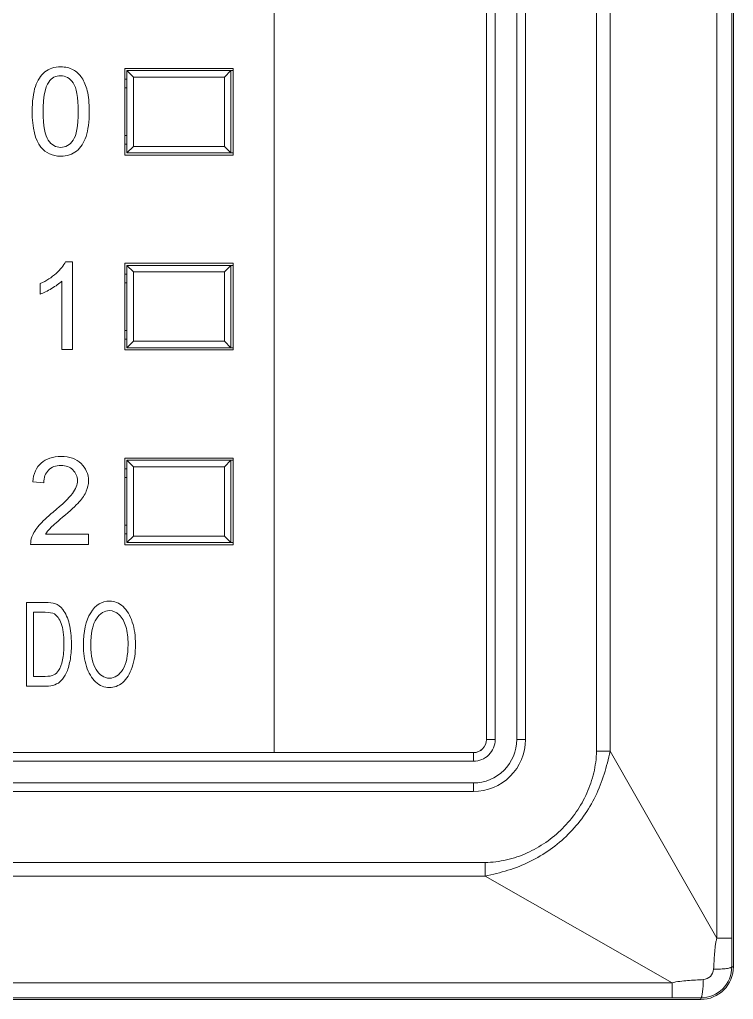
# Model space of a CAD drawing. Header units: millimetres. Extents: x 33157 to 59611, y -29750 to 1750.
# Drawn here: x 53548.24 to 53564.72, y -4016.95 to -3994.32 of the extents above; entities that cross this region are included whole.
import ezdxf

# ---------------------------------------------------------------- set-up
doc = ezdxf.new("R2010")
doc.units = ezdxf.units.MM
doc.layers.get('0').update_dxf_attribs({"lineweight": 18})

msp = doc.modelspace()

# ---------------------------------------------------------------- linework, layer by layer
at = {"lineweight": 9}
for p, q in [((53564.72, -3917.698), (53564.72, -4016.198)), ((53564.34, -3918.362), (53564.34, -4015.533)), ((53564.682, -3918.362), (53564.682, -4015.533)), ((53561.558, -3922.678), (53561.558, -4011.217)), ((53561.874, -3922.678), (53561.874, -4011.217)), ((53559.02, -3922.948), (53559.02, -4010.948)), ((53559.22, -3922.948), (53559.22, -4010.948)), ((53559.72, -3922.948), (53559.72, -4010.948)), ((53559.92, -3922.948), (53559.92, -4010.948)), ((53550.67, -3995.448), (53550.67, -3997.448)), ((53550.72, -3995.498), (53550.72, -3997.398)), ((53553.12, -3995.498), (53553.12, -3997.398)), ((53553.17, -3995.448), (53553.17, -3997.448)), ((53550.87, -3995.648), (53550.87, -3997.248)), ((53552.97, -3995.648), (53552.97, -3997.248)), ((53550.67, -3999.948), (53550.67, -4001.948)), ((53550.72, -3999.998), (53550.72, -4001.898)), ((53553.12, -3999.998), (53553.12, -4001.898)), ((53553.17, -3999.948), (53553.17, -4001.948)), ((53550.87, -4000.148), (53550.87, -4001.748)), ((53552.97, -4000.148), (53552.97, -4001.748)), ((53550.67, -4004.448), (53550.67, -4006.448)), ((53550.72, -4004.498), (53550.72, -4006.398)), ((53553.12, -4004.498), (53553.12, -4006.398)), ((53553.17, -4004.448), (53553.17, -4006.448)), ((53550.87, -4004.648), (53550.87, -4006.248)), ((53552.97, -4004.648), (53552.97, -4006.248)), ((53559.22, -4010.948), (53559.22, -4010.948)), ((53559.92, -4010.948), (53559.92, -4010.948)), ((53558.72, -4011.248), (53558.72, -4011.248)), ((53558.72, -4011.248), (53558.72, -4011.248)), ((53558.72, -4011.248), (53558.72, -4011.448)), ((53558.72, -4011.248), (53558.72, -4011.248)), ((53561.874, -4011.217), (53561.874, -4011.217)), ((53558.72, -4011.448), (53558.72, -4011.448)), ((53558.72, -4011.948), (53558.72, -4011.948)), ((53558.72, -4011.948), (53558.72, -4011.948)), ((53558.72, -4011.948), (53558.72, -4012.148)), ((53558.72, -4012.148), (53558.72, -4012.148)), ((53558.989, -4013.785), (53558.989, -4013.785)), ((53558.989, -4013.785), (53558.989, -4013.785)), ((53558.989, -4013.785), (53558.989, -4014.102)), ((53558.989, -4014.102), (53558.989, -4014.102)), ((53564.682, -4015.533), (53564.682, -4015.533)), ((53564.72, -4016.198), (53564.72, -4016.198)), ((53563.306, -4016.568), (53563.306, -4016.568)), ((53563.306, -4016.568), (53563.306, -4016.568)), ((53563.306, -4016.568), (53563.306, -4016.91)), ((53563.306, -4016.91), (53563.306, -4016.91)), ((53563.97, -4016.911), (53563.97, -4016.911)), ((53563.97, -4016.911), (53563.97, -4016.948)), ((53563.97, -4016.948), (53563.97, -4016.948))]:
    msp.add_line(p, q, dxfattribs=at)
for points, knots in [([(53559.02, -3989.049), (53559.02, -3989.049), (53559.02, -4010.948), (53559.02, -4010.948), (53559.02, -4011.113), (53558.885, -4011.248), (53558.72, -4011.248), (53558.72, -4011.248), (53554.13, -4011.248), (53554.13, -4011.248), (53554.13, -4011.248), (53554.12, -4011.248), (53554.12, -4011.248), (53554.12, -4011.248), (53554.12, -3991.878), (53554.12, -3991.878), (53554.12, -3991.878), (53554.171, -3991.848), (53554.171, -3991.848), (53554.171, -3991.848), (53559.02, -3989.049), (53559.02, -3989.049)], [0, 0, 0, 0, 145296.252171, 145296.252171, 145296.252171, 290592.504342, 290592.504342, 290592.504342, 435888.756513, 435888.756513, 435888.756513, 581185.008684, 581185.008684, 581185.008684, 726481.260855, 726481.260855, 726481.260855, 871777.513025, 871777.513025, 871777.513025, 1017073.765196, 1017073.765196, 1017073.765196, 1017073.765196]), ([(53548.535, -3996.443), (53548.535, -3996.205), (53548.56, -3996.012), (53548.609, -3995.866), (53548.658, -3995.72), (53548.731, -3995.608), (53548.828, -3995.529), (53548.924, -3995.45), (53549.046, -3995.411), (53549.193, -3995.411), (53549.301, -3995.411), (53549.396, -3995.433), (53549.479, -3995.477), (53549.56, -3995.521), (53549.628, -3995.584), (53549.681, -3995.666), (53549.734, -3995.748), (53549.775, -3995.848), (53549.805, -3995.966), (53549.836, -3996.084), (53549.851, -3996.243), (53549.851, -3996.443), (53549.851, -3996.68), (53549.826, -3996.872), (53549.778, -3997.018), (53549.729, -3997.164), (53549.656, -3997.277), (53549.559, -3997.356), (53549.463, -3997.435), (53549.341, -3997.474), (53549.193, -3997.474), (53548.999, -3997.474), (53548.846, -3997.405), (53548.735, -3997.267), (53548.602, -3997.097), (53548.535, -3996.823), (53548.535, -3996.443)], [0, 0, 0, 0, 140905.296358, 140905.296358, 140905.296358, 281810.592716, 281810.592716, 281810.592716, 422715.889074, 422715.889074, 422715.889074, 563621.185433, 563621.185433, 563621.185433, 704526.481791, 704526.481791, 704526.481791, 845431.778149, 845431.778149, 845431.778149, 986337.074507, 986337.074507, 986337.074507, 1127242.370865, 1127242.370865, 1127242.370865, 1268147.667223, 1268147.667223, 1268147.667223, 1409052.963581, 1409052.963581, 1409052.963581, 1549958.25994, 1549958.25994, 1549958.25994, 1690863.556298, 1690863.556298, 1690863.556298, 1690863.556298]), ([(53548.789, -3996.444), (53548.789, -3996.777), (53548.828, -3996.998), (53548.906, -3997.107), (53548.983, -3997.217), (53549.079, -3997.271), (53549.193, -3997.271), (53549.307, -3997.271), (53549.403, -3997.216), (53549.48, -3997.107), (53549.558, -3996.997), (53549.597, -3996.776), (53549.597, -3996.444), (53549.597, -3996.112), (53549.558, -3995.891), (53549.48, -3995.782), (53549.403, -3995.672), (53549.306, -3995.617), (53549.19, -3995.617), (53549.076, -3995.617), (53548.985, -3995.666), (53548.917, -3995.762), (53548.832, -3995.885), (53548.789, -3996.113), (53548.789, -3996.444)], [0, 0, 0, 0, 144185.597457, 144185.597457, 144185.597457, 288371.194914, 288371.194914, 288371.194914, 432556.792371, 432556.792371, 432556.792371, 576742.389828, 576742.389828, 576742.389828, 720927.987285, 720927.987285, 720927.987285, 865113.584742, 865113.584742, 865113.584742, 1009299.182199, 1009299.182199, 1009299.182199, 1153484.779656, 1153484.779656, 1153484.779656, 1153484.779656]), ([(53549.467, -4001.941), (53549.467, -4001.941), (53549.218, -4001.941), (53549.218, -4001.941), (53549.218, -4001.941), (53549.218, -4000.359), (53549.218, -4000.359), (53549.159, -4000.417), (53549.08, -4000.473), (53548.983, -4000.53), (53548.886, -4000.587), (53548.799, -4000.63), (53548.722, -4000.658), (53548.722, -4000.658), (53548.722, -4000.418), (53548.722, -4000.418), (53548.861, -4000.354), (53548.982, -4000.275), (53549.086, -4000.181), (53549.19, -4000.089), (53549.264, -3999.999), (53549.307, -3999.911), (53549.307, -3999.911), (53549.467, -3999.911), (53549.467, -3999.911), (53549.467, -3999.911), (53549.467, -4001.941), (53549.467, -4001.941)], [0, 0, 0, 0, 142869.822795, 142869.822795, 142869.822795, 285739.645591, 285739.645591, 285739.645591, 428609.468386, 428609.468386, 428609.468386, 571479.291182, 571479.291182, 571479.291182, 714349.113977, 714349.113977, 714349.113977, 857218.936772, 857218.936772, 857218.936772, 1000088.759568, 1000088.759568, 1000088.759568, 1142958.582363, 1142958.582363, 1142958.582363, 1285828.405159, 1285828.405159, 1285828.405159, 1285828.405159]), ([(53549.837, -4006.203), (53549.837, -4006.203), (53549.837, -4006.441), (53549.837, -4006.441), (53549.837, -4006.441), (53548.499, -4006.441), (53548.499, -4006.441), (53548.497, -4006.381), (53548.507, -4006.323), (53548.528, -4006.268), (53548.562, -4006.177), (53548.617, -4006.087), (53548.693, -4005.999), (53548.769, -4005.911), (53548.877, -4005.81), (53549.018, -4005.695), (53549.236, -4005.514), (53549.385, -4005.372), (53549.463, -4005.267), (53549.541, -4005.161), (53549.58, -4005.061), (53549.58, -4004.967), (53549.58, -4004.869), (53549.544, -4004.786), (53549.474, -4004.719), (53549.403, -4004.651), (53549.311, -4004.617), (53549.198, -4004.617), (53549.078, -4004.617), (53548.982, -4004.653), (53548.91, -4004.725), (53548.838, -4004.796), (53548.802, -4004.894), (53548.801, -4005.021), (53548.801, -4005.021), (53548.547, -4004.996), (53548.547, -4004.996), (53548.564, -4004.806), (53548.63, -4004.661), (53548.744, -4004.561), (53548.858, -4004.461), (53549.011, -4004.411), (53549.203, -4004.411), (53549.397, -4004.411), (53549.551, -4004.465), (53549.664, -4004.573), (53549.777, -4004.68), (53549.834, -4004.814), (53549.834, -4004.973), (53549.834, -4005.054), (53549.817, -4005.133), (53549.784, -4005.211), (53549.751, -4005.29), (53549.696, -4005.372), (53549.619, -4005.459), (53549.542, -4005.545), (53549.415, -4005.664), (53549.237, -4005.814), (53549.088, -4005.94), (53548.992, -4006.024), (53548.949, -4006.069), (53548.907, -4006.114), (53548.872, -4006.158), (53548.845, -4006.203), (53548.845, -4006.203), (53549.837, -4006.203), (53549.837, -4006.203)], [0, 0, 0, 0, 137933.773848, 137933.773848, 137933.773848, 275867.547697, 275867.547697, 275867.547697, 413801.321545, 413801.321545, 413801.321545, 551735.095394, 551735.095394, 551735.095394, 689668.869242, 689668.869242, 689668.869242, 827602.64309, 827602.64309, 827602.64309, 965536.416939, 965536.416939, 965536.416939, 1103470.190787, 1103470.190787, 1103470.190787, 1241403.964636, 1241403.964636, 1241403.964636, 1379337.738484, 1379337.738484, 1379337.738484, 1517271.512332, 1517271.512332, 1517271.512332, 1655205.286181, 1655205.286181, 1655205.286181, 1793139.060029, 1793139.060029, 1793139.060029, 1931072.833878, 1931072.833878, 1931072.833878, 2069006.607726, 2069006.607726, 2069006.607726, 2206940.381574, 2206940.381574, 2206940.381574, 2344874.155423, 2344874.155423, 2344874.155423, 2482807.929271, 2482807.929271, 2482807.929271, 2620741.70312, 2620741.70312, 2620741.70312, 2758675.476968, 2758675.476968, 2758675.476968, 2896609.250816, 2896609.250816, 2896609.250816, 3034543.024665, 3034543.024665, 3034543.024665, 3034543.024665]), ([(53548.401, -4009.715), (53548.401, -4009.715), (53548.401, -4007.78), (53548.401, -4007.78), (53548.401, -4007.78), (53548.834, -4007.78), (53548.834, -4007.78), (53548.932, -4007.78), (53549.007, -4007.789), (53549.058, -4007.808), (53549.13, -4007.833), (53549.192, -4007.88), (53549.243, -4007.946), (53549.309, -4008.033), (53549.359, -4008.143), (53549.392, -4008.277), (53549.425, -4008.411), (53549.441, -4008.565), (53549.441, -4008.737), (53549.441, -4008.884), (53549.43, -4009.014), (53549.408, -4009.128), (53549.386, -4009.241), (53549.357, -4009.336), (53549.322, -4009.41), (53549.287, -4009.484), (53549.249, -4009.543), (53549.207, -4009.585), (53549.166, -4009.628), (53549.116, -4009.66), (53549.057, -4009.682), (53548.998, -4009.705), (53548.931, -4009.715), (53548.855, -4009.715), (53548.855, -4009.715), (53548.401, -4009.715), (53548.401, -4009.715)], [0, 0, 0, 0, 140920.613024, 140920.613024, 140920.613024, 281841.226048, 281841.226048, 281841.226048, 422761.839072, 422761.839072, 422761.839072, 563682.452096, 563682.452096, 563682.452096, 704603.06512, 704603.06512, 704603.06512, 845523.678143, 845523.678143, 845523.678143, 986444.291167, 986444.291167, 986444.291167, 1127364.904191, 1127364.904191, 1127364.904191, 1268285.517215, 1268285.517215, 1268285.517215, 1409206.130239, 1409206.130239, 1409206.130239, 1550126.743263, 1550126.743263, 1550126.743263, 1691047.356287, 1691047.356287, 1691047.356287, 1691047.356287]), ([(53549.716, -4008.773), (53549.716, -4008.453), (53549.773, -4008.201), (53549.885, -4008.02), (53549.997, -4007.838), (53550.142, -4007.748), (53550.319, -4007.748), (53550.435, -4007.748), (53550.54, -4007.791), (53550.633, -4007.876), (53550.726, -4007.961), (53550.797, -4008.08), (53550.846, -4008.233), (53550.895, -4008.385), (53550.92, -4008.558), (53550.92, -4008.751), (53550.92, -4008.947), (53550.894, -4009.123), (53550.843, -4009.277), (53550.791, -4009.432), (53550.718, -4009.549), (53550.624, -4009.628), (53550.529, -4009.708), (53550.427, -4009.748), (53550.318, -4009.748), (53550.2, -4009.748), (53550.094, -4009.704), (53550, -4009.616), (53549.907, -4009.528), (53549.837, -4009.408), (53549.788, -4009.256), (53549.74, -4009.104), (53549.716, -4008.943), (53549.716, -4008.773)], [0, 0, 0, 0, 141335.002961, 141335.002961, 141335.002961, 282670.005923, 282670.005923, 282670.005923, 424005.008884, 424005.008884, 424005.008884, 565340.011845, 565340.011845, 565340.011845, 706675.014807, 706675.014807, 706675.014807, 848010.017768, 848010.017768, 848010.017768, 989345.020729, 989345.020729, 989345.020729, 1130680.023691, 1130680.023691, 1130680.023691, 1272015.026652, 1272015.026652, 1272015.026652, 1413350.029613, 1413350.029613, 1413350.029613, 1554685.032575, 1554685.032575, 1554685.032575, 1554685.032575]), ([(53548.568, -4009.488), (53548.568, -4009.488), (53548.836, -4009.488), (53548.836, -4009.488), (53548.919, -4009.488), (53548.984, -4009.477), (53549.031, -4009.453), (53549.078, -4009.429), (53549.116, -4009.396), (53549.144, -4009.352), (53549.183, -4009.291), (53549.214, -4009.21), (53549.236, -4009.107), (53549.258, -4009.004), (53549.269, -4008.88), (53549.269, -4008.733), (53549.269, -4008.531), (53549.247, -4008.375), (53549.204, -4008.266), (53549.161, -4008.157), (53549.109, -4008.084), (53549.047, -4008.047), (53549.003, -4008.02), (53548.931, -4008.007), (53548.832, -4008.007), (53548.832, -4008.007), (53548.568, -4008.007), (53548.568, -4008.007), (53548.568, -4008.007), (53548.568, -4009.488), (53548.568, -4009.488)], [0, 0, 0, 0, 142235.500089, 142235.500089, 142235.500089, 284471.000179, 284471.000179, 284471.000179, 426706.500268, 426706.500268, 426706.500268, 568942.000358, 568942.000358, 568942.000358, 711177.500447, 711177.500447, 711177.500447, 853413.000536, 853413.000536, 853413.000536, 995648.500626, 995648.500626, 995648.500626, 1137884.000715, 1137884.000715, 1137884.000715, 1280119.500805, 1280119.500805, 1280119.500805, 1422355.000894, 1422355.000894, 1422355.000894, 1422355.000894]), ([(53549.889, -4008.778), (53549.889, -4009.011), (53549.929, -4009.194), (53550.011, -4009.328), (53550.092, -4009.462), (53550.194, -4009.529), (53550.317, -4009.529), (53550.443, -4009.529), (53550.545, -4009.461), (53550.626, -4009.326), (53550.707, -4009.191), (53550.748, -4008.999), (53550.748, -4008.751), (53550.748, -4008.593), (53550.73, -4008.456), (53550.696, -4008.339), (53550.661, -4008.222), (53550.611, -4008.131), (53550.544, -4008.066), (53550.477, -4008.002), (53550.403, -4007.969), (53550.32, -4007.969), (53550.202, -4007.969), (53550.101, -4008.032), (53550.016, -4008.156), (53549.931, -4008.28), (53549.889, -4008.487), (53549.889, -4008.778)], [0, 0, 0, 0, 142884.840071, 142884.840071, 142884.840071, 285769.680141, 285769.680141, 285769.680141, 428654.520212, 428654.520212, 428654.520212, 571539.360282, 571539.360282, 571539.360282, 714424.200353, 714424.200353, 714424.200353, 857309.040424, 857309.040424, 857309.040424, 1000193.880494, 1000193.880494, 1000193.880494, 1143078.720565, 1143078.720565, 1143078.720565, 1285963.560635, 1285963.560635, 1285963.560635, 1285963.560635])]:
    msp.add_open_spline(points, degree=3, knots=knots)
for points in [[(53553.17, -3995.448), (53553.17, -3995.448), (53550.67, -3995.448), (53550.67, -3995.448)], [(53550.72, -3995.498), (53550.72, -3995.498), (53553.17, -3995.498), (53553.17, -3995.498)], [(53550.72, -3995.498), (53550.72, -3995.498), (53550.87, -3995.648), (53550.87, -3995.648)], [(53553.12, -3995.498), (53553.12, -3995.498), (53552.97, -3995.648), (53552.97, -3995.648)], [(53550.72, -3995.698), (53550.72, -3995.698), (53550.67, -3995.698), (53550.67, -3995.698)], [(53552.97, -3995.648), (53552.97, -3995.648), (53550.87, -3995.648), (53550.87, -3995.648)], [(53550.72, -3995.898), (53550.72, -3995.898), (53550.67, -3995.898), (53550.67, -3995.898)], [(53550.67, -3996.998), (53550.67, -3996.998), (53550.72, -3996.998), (53550.72, -3996.998)], [(53550.67, -3997.198), (53550.67, -3997.198), (53550.72, -3997.198), (53550.72, -3997.198)], [(53550.72, -3997.398), (53550.72, -3997.398), (53550.87, -3997.248), (53550.87, -3997.248)], [(53550.87, -3997.248), (53550.87, -3997.248), (53552.97, -3997.248), (53552.97, -3997.248)], [(53553.12, -3997.398), (53553.12, -3997.398), (53552.97, -3997.248), (53552.97, -3997.248)], [(53550.67, -3997.448), (53550.67, -3997.448), (53553.17, -3997.448), (53553.17, -3997.448)], [(53550.72, -3997.398), (53550.72, -3997.398), (53553.17, -3997.398), (53553.17, -3997.398)], [(53553.17, -3999.948), (53553.17, -3999.948), (53550.67, -3999.948), (53550.67, -3999.948)], [(53550.72, -3999.998), (53550.72, -3999.998), (53553.17, -3999.998), (53553.17, -3999.998)], [(53550.72, -3999.998), (53550.72, -3999.998), (53550.87, -4000.148), (53550.87, -4000.148)], [(53553.12, -3999.998), (53553.12, -3999.998), (53552.97, -4000.148), (53552.97, -4000.148)], [(53550.72, -4000.198), (53550.72, -4000.198), (53550.67, -4000.198), (53550.67, -4000.198)], [(53552.97, -4000.148), (53552.97, -4000.148), (53550.87, -4000.148), (53550.87, -4000.148)], [(53550.72, -4000.398), (53550.72, -4000.398), (53550.67, -4000.398), (53550.67, -4000.398)], [(53550.67, -4001.498), (53550.67, -4001.498), (53550.72, -4001.498), (53550.72, -4001.498)], [(53550.67, -4001.698), (53550.67, -4001.698), (53550.72, -4001.698), (53550.72, -4001.698)], [(53550.72, -4001.898), (53550.72, -4001.898), (53550.87, -4001.748), (53550.87, -4001.748)], [(53550.87, -4001.748), (53550.87, -4001.748), (53552.97, -4001.748), (53552.97, -4001.748)], [(53553.12, -4001.898), (53553.12, -4001.898), (53552.97, -4001.748), (53552.97, -4001.748)], [(53550.67, -4001.948), (53550.67, -4001.948), (53553.17, -4001.948), (53553.17, -4001.948)], [(53550.72, -4001.898), (53550.72, -4001.898), (53553.17, -4001.898), (53553.17, -4001.898)], [(53553.17, -4004.448), (53553.17, -4004.448), (53550.67, -4004.448), (53550.67, -4004.448)], [(53550.72, -4004.498), (53550.72, -4004.498), (53553.17, -4004.498), (53553.17, -4004.498)], [(53550.72, -4004.498), (53550.72, -4004.498), (53550.87, -4004.648), (53550.87, -4004.648)], [(53553.12, -4004.498), (53553.12, -4004.498), (53552.97, -4004.648), (53552.97, -4004.648)], [(53550.72, -4004.698), (53550.72, -4004.698), (53550.67, -4004.698), (53550.67, -4004.698)], [(53552.97, -4004.648), (53552.97, -4004.648), (53550.87, -4004.648), (53550.87, -4004.648)], [(53550.72, -4004.898), (53550.72, -4004.898), (53550.67, -4004.898), (53550.67, -4004.898)], [(53550.67, -4005.998), (53550.67, -4005.998), (53550.72, -4005.998), (53550.72, -4005.998)], [(53550.67, -4006.198), (53550.67, -4006.198), (53550.72, -4006.198), (53550.72, -4006.198)], [(53550.72, -4006.398), (53550.72, -4006.398), (53550.87, -4006.248), (53550.87, -4006.248)], [(53550.87, -4006.248), (53550.87, -4006.248), (53552.97, -4006.248), (53552.97, -4006.248)], [(53553.12, -4006.398), (53553.12, -4006.398), (53552.97, -4006.248), (53552.97, -4006.248)], [(53550.67, -4006.448), (53550.67, -4006.448), (53553.17, -4006.448), (53553.17, -4006.448)], [(53550.72, -4006.398), (53550.72, -4006.398), (53553.17, -4006.398), (53553.17, -4006.398)], [(53559.02, -4010.948), (53559.02, -4010.948), (53559.22, -4010.948), (53559.22, -4010.948)], [(53559.92, -4010.948), (53559.92, -4010.948), (53559.72, -4010.948), (53559.72, -4010.948)], [(53536.02, -4011.248), (53536.02, -4011.248), (53558.72, -4011.248), (53558.72, -4011.248)], [(53536.02, -4011.248), (53536.02, -4011.248), (53558.72, -4011.248), (53558.72, -4011.248)], [(53561.558, -4011.217), (53561.558, -4011.217), (53561.874, -4011.217), (53561.874, -4011.217)], [(53564.34, -4015.533), (53564.34, -4015.533), (53561.874, -4011.217), (53561.874, -4011.217)], [(53536.02, -4011.448), (53536.02, -4011.448), (53558.72, -4011.448), (53558.72, -4011.448)], [(53558.72, -4011.948), (53558.72, -4011.948), (53536.02, -4011.948), (53536.02, -4011.948)], [(53558.72, -4012.148), (53558.72, -4012.148), (53536.02, -4012.148), (53536.02, -4012.148)], [(53535.75, -4013.785), (53535.75, -4013.785), (53558.989, -4013.785), (53558.989, -4013.785)], [(53535.75, -4014.102), (53535.75, -4014.102), (53558.989, -4014.102), (53558.989, -4014.102)], [(53563.306, -4016.568), (53563.306, -4016.568), (53558.989, -4014.102), (53558.989, -4014.102)], [(53564.682, -4015.533), (53564.682, -4015.533), (53564.34, -4015.533), (53564.34, -4015.533)], [(53564.682, -4015.533), (53564.682, -4015.755), (53564.682, -4015.976), (53564.683, -4016.198)], [(53564.683, -4016.198), (53564.683, -4016.198), (53564.72, -4016.198), (53564.72, -4016.198)], [(53563.306, -4016.568), (53563.306, -4016.568), (53531.434, -4016.568), (53531.434, -4016.568)], [(53530.77, -4016.948), (53530.77, -4016.948), (53563.97, -4016.948), (53563.97, -4016.948)], [(53563.306, -4016.91), (53563.306, -4016.91), (53531.434, -4016.91), (53531.434, -4016.91)], [(53563.97, -4016.911), (53563.748, -4016.91), (53563.527, -4016.91), (53563.306, -4016.91)]]:
    msp.add_open_spline(points, degree=3, dxfattribs=at)
for points, knots in [([(53558.72, -4012.148), (53559.038, -4012.148), (53559.343, -4012.021), (53559.568, -4011.796), (53559.793, -4011.571), (53559.92, -4011.266), (53559.92, -4010.948)], [0, 0, 0, 0, 173760.229625, 173760.229625, 173760.229625, 347520.45925, 347520.45925, 347520.45925, 347520.45925]), ([(53558.72, -4011.948), (53558.985, -4011.948), (53559.239, -4011.842), (53559.427, -4011.655), (53559.614, -4011.467), (53559.72, -4011.213), (53559.72, -4010.948)], [0, 0, 0, 0, 173759.757228, 173759.757228, 173759.757228, 347519.514455, 347519.514455, 347519.514455, 347519.514455]), ([(53558.72, -4011.448), (53558.852, -4011.448), (53558.98, -4011.395), (53559.073, -4011.301), (53559.167, -4011.207), (53559.22, -4011.08), (53559.22, -4010.948)], [0, 0, 0, 0, 173758.576339, 173758.576339, 173758.576339, 347517.152678, 347517.152678, 347517.152678, 347517.152678]), ([(53558.72, -4011.248), (53558.799, -4011.248), (53558.876, -4011.216), (53558.932, -4011.16), (53558.988, -4011.103), (53559.02, -4011.027), (53559.02, -4010.948)], [0, 0, 0, 0, 173758.103912, 173758.103912, 173758.103912, 347516.207825, 347516.207825, 347516.207825, 347516.207825]), ([(53558.989, -4013.785), (53559.155, -4013.785), (53559.322, -4013.763), (53559.484, -4013.725), (53559.646, -4013.687), (53559.804, -4013.634), (53559.956, -4013.565), (53560.259, -4013.43), (53560.538, -4013.237), (53560.773, -4013.001), (53561.009, -4012.765), (53561.202, -4012.487), (53561.338, -4012.184), (53561.406, -4012.032), (53561.459, -4011.874), (53561.497, -4011.712), (53561.535, -4011.549), (53561.558, -4011.383), (53561.558, -4011.217)], [0, 0, 0, 0, 147518.718633, 147518.718633, 147518.718633, 295037.437266, 295037.437266, 295037.437266, 442556.155898, 442556.155898, 442556.155898, 590074.874531, 590074.874531, 590074.874531, 737593.593164, 737593.593164, 737593.593164, 885112.311797, 885112.311797, 885112.311797, 885112.311797]), ([(53558.989, -4014.102), (53559.077, -4014.08), (53559.166, -4014.06), (53559.254, -4014.038), (53559.342, -4014.017), (53559.43, -4013.992), (53559.516, -4013.965), (53559.69, -4013.911), (53559.86, -4013.845), (53560.023, -4013.765), (53560.186, -4013.685), (53560.343, -4013.592), (53560.491, -4013.487), (53560.64, -4013.382), (53560.779, -4013.264), (53560.908, -4013.135), (53561.036, -4013.007), (53561.154, -4012.867), (53561.259, -4012.719), (53561.364, -4012.571), (53561.457, -4012.414), (53561.537, -4012.251), (53561.617, -4012.087), (53561.683, -4011.918), (53561.737, -4011.744), (53561.765, -4011.658), (53561.789, -4011.57), (53561.811, -4011.482), (53561.832, -4011.394), (53561.852, -4011.305), (53561.874, -4011.217)], [0, 0, 0, 0, 142269.938472, 142269.938472, 142269.938472, 284539.876944, 284539.876944, 284539.876944, 426809.815416, 426809.815416, 426809.815416, 569079.753888, 569079.753888, 569079.753888, 711349.69236, 711349.69236, 711349.69236, 853619.630832, 853619.630832, 853619.630832, 995889.569304, 995889.569304, 995889.569304, 1138159.507776, 1138159.507776, 1138159.507776, 1280429.446248, 1280429.446248, 1280429.446248, 1422699.38472, 1422699.38472, 1422699.38472, 1422699.38472]), ([(53564.34, -4015.533), (53564.329, -4015.561), (53564.322, -4015.591), (53564.317, -4015.621), (53564.311, -4015.651), (53564.307, -4015.681), (53564.303, -4015.711), (53564.295, -4015.771), (53564.29, -4015.831), (53564.285, -4015.891), (53564.281, -4015.952), (53564.276, -4016.012), (53564.273, -4016.072), (53564.269, -4016.133), (53564.266, -4016.193), (53564.262, -4016.253)], [0, 0, 0, 0, 149748.487734, 149748.487734, 149748.487734, 299496.975469, 299496.975469, 299496.975469, 449245.463203, 449245.463203, 449245.463203, 598993.950938, 598993.950938, 598993.950938, 748742.438672, 748742.438672, 748742.438672, 748742.438672]), ([(53563.97, -4016.948), (53564.169, -4016.948), (53564.359, -4016.869), (53564.5, -4016.728), (53564.641, -4016.587), (53564.72, -4016.396), (53564.72, -4016.198)], [0, 0, 0, 0, 173784.548948, 173784.548948, 173784.548948, 347569.097896, 347569.097896, 347569.097896, 347569.097896]), ([(53563.97, -4016.911), (53564.159, -4016.911), (53564.34, -4016.836), (53564.474, -4016.702), (53564.608, -4016.568), (53564.683, -4016.387), (53564.683, -4016.198)], [0, 0, 0, 0, 173784.462204, 173784.462204, 173784.462204, 347568.924407, 347568.924407, 347568.924407, 347568.924407]), ([(53564.262, -4016.253), (53564.259, -4016.313), (53564.231, -4016.372), (53564.188, -4016.415), (53564.144, -4016.459), (53564.085, -4016.487), (53564.025, -4016.49)], [0, 0, 0, 0, 173783.491218, 173783.491218, 173783.491218, 347566.982436, 347566.982436, 347566.982436, 347566.982436]), ([(53564.683, -4016.198), (53564.682, -4016.202), (53564.678, -4016.205), (53564.674, -4016.207), (53564.666, -4016.212), (53564.658, -4016.214), (53564.65, -4016.217), (53564.638, -4016.22), (53564.625, -4016.223), (53564.612, -4016.226), (53564.595, -4016.229), (53564.578, -4016.232), (53564.561, -4016.234), (53564.516, -4016.24), (53564.471, -4016.243), (53564.426, -4016.246), (53564.371, -4016.25), (53564.317, -4016.252), (53564.262, -4016.253)], [0, 0, 0, 0, 147536.232771, 147536.232771, 147536.232771, 295072.465543, 295072.465543, 295072.465543, 442608.698314, 442608.698314, 442608.698314, 590144.931085, 590144.931085, 590144.931085, 737681.163856, 737681.163856, 737681.163856, 885217.396628, 885217.396628, 885217.396628, 885217.396628]), ([(53564.025, -4016.49), (53563.965, -4016.493), (53563.905, -4016.497), (53563.845, -4016.5), (53563.784, -4016.504), (53563.724, -4016.508), (53563.664, -4016.513), (53563.603, -4016.518), (53563.543, -4016.524), (53563.483, -4016.531), (53563.423, -4016.538), (53563.362, -4016.546), (53563.306, -4016.568)], [0, 0, 0, 0, 154096.003815, 154096.003815, 154096.003815, 308192.00763, 308192.00763, 308192.00763, 462288.011445, 462288.011445, 462288.011445, 616384.01526, 616384.01526, 616384.01526, 616384.01526]), ([(53563.97, -4016.911), (53563.974, -4016.91), (53563.977, -4016.906), (53563.98, -4016.902), (53563.984, -4016.893), (53563.987, -4016.886), (53563.989, -4016.878), (53563.993, -4016.865), (53563.995, -4016.852), (53563.998, -4016.84), (53564.001, -4016.823), (53564.004, -4016.806), (53564.006, -4016.789), (53564.012, -4016.744), (53564.016, -4016.699), (53564.019, -4016.654), (53564.022, -4016.599), (53564.024, -4016.545), (53564.025, -4016.49)], [0, 0, 0, 0, 147535.522948, 147535.522948, 147535.522948, 295071.045895, 295071.045895, 295071.045895, 442606.568843, 442606.568843, 442606.568843, 590142.091791, 590142.091791, 590142.091791, 737677.614738, 737677.614738, 737677.614738, 885213.137686, 885213.137686, 885213.137686, 885213.137686])]:
    msp.add_open_spline(points, degree=3, knots=knots, dxfattribs=at)

doc.saveas('drawing.dxf')
